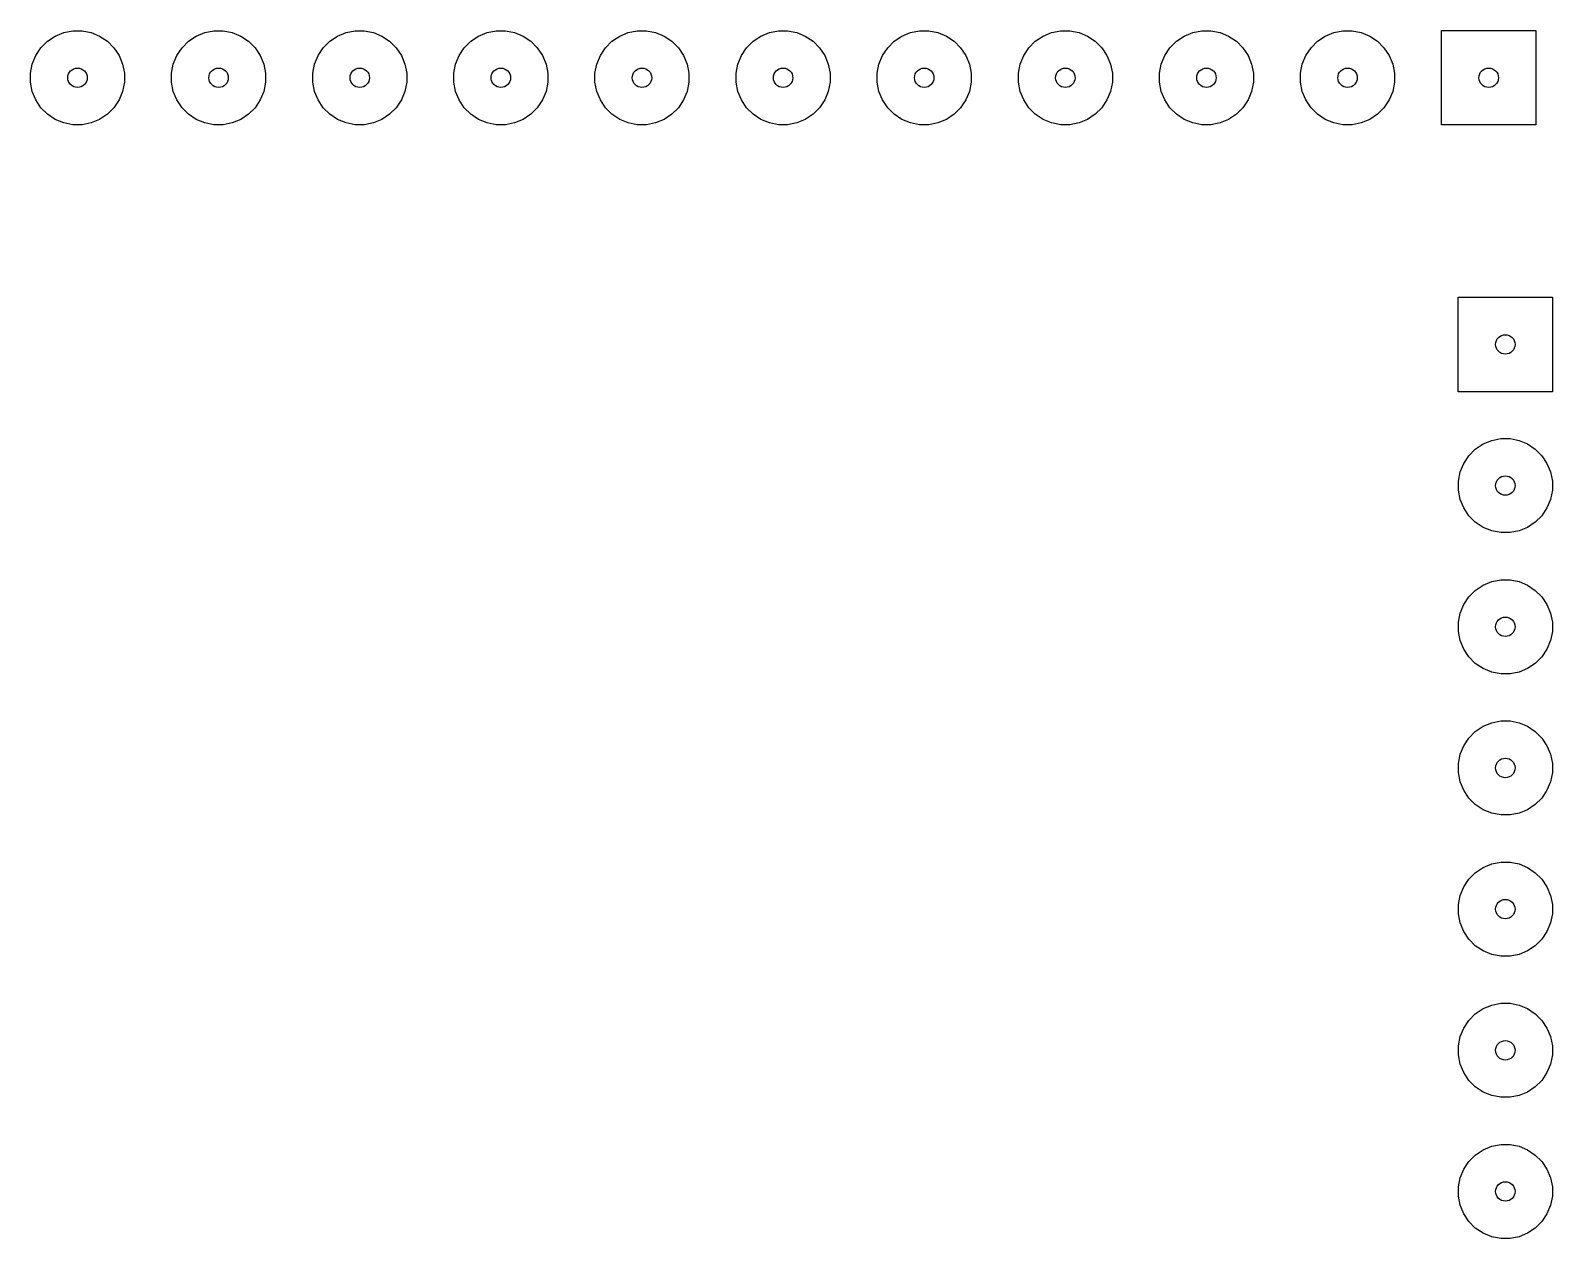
# Model space of a CAD drawing. Extents: x 2.11 to 4.4, y -4.7 to -3.04.
# Drawn here: x 3.325 to 4.404, y -3.893 to -3.037 of the extents above; entities that cross this region are included whole.
import ezdxf

# ---------------------------------------------------------------- set-up
doc = ezdxf.new("R2010")
doc.units = 0
doc.header["$MEASUREMENT"] = 0
doc.layers.add('BLACK', color=7, linetype='CONTINUOUS')

msp = doc.modelspace()

# ---------------------------------------------------------------- linework, layer by layer
at = {"layer": 'BLACK', "linetype": 'CONTINUOUS'}
for p, q in [((3.337, -3.045), (3.3425, -3.0414)), ((3.3425, -3.0414), (3.3486, -3.0388)), ((3.3486, -3.0388), (3.355, -3.0376)), ((3.355, -3.0376), (3.3615, -3.0376)), ((3.3615, -3.0376), (3.368, -3.0388)), ((3.368, -3.0388), (3.374, -3.0414)), ((3.374, -3.0414), (3.3795, -3.045)), ((3.437, -3.045), (3.4425, -3.0414)), ((3.4425, -3.0414), (3.4486, -3.0388)), ((3.4486, -3.0388), (3.455, -3.0376)), ((3.455, -3.0376), (3.4615, -3.0376)), ((3.4615, -3.0376), (3.468, -3.0388)), ((3.468, -3.0388), (3.474, -3.0414)), ((3.474, -3.0414), (3.4795, -3.045)), ((3.537, -3.045), (3.5425, -3.0414)), ((3.5425, -3.0414), (3.5486, -3.0388)), ((3.5486, -3.0388), (3.555, -3.0376)), ((3.555, -3.0376), (3.5615, -3.0376)), ((3.5615, -3.0376), (3.568, -3.0388)), ((3.568, -3.0388), (3.574, -3.0414)), ((3.574, -3.0414), (3.5795, -3.045)), ((3.637, -3.045), (3.6425, -3.0414)), ((3.6425, -3.0414), (3.6486, -3.0388)), ((3.6486, -3.0388), (3.655, -3.0376)), ((3.655, -3.0376), (3.6615, -3.0376)), ((3.6615, -3.0376), (3.668, -3.0388)), ((3.668, -3.0388), (3.674, -3.0414)), ((3.674, -3.0414), (3.6795, -3.045)), ((3.737, -3.045), (3.7425, -3.0414)), ((3.7425, -3.0414), (3.7486, -3.0388)), ((3.7486, -3.0388), (3.755, -3.0376)), ((3.755, -3.0376), (3.7615, -3.0376)), ((3.7615, -3.0376), (3.768, -3.0388)), ((3.768, -3.0388), (3.774, -3.0414)), ((3.774, -3.0414), (3.7795, -3.045)), ((3.837, -3.045), (3.8425, -3.0414)), ((3.8425, -3.0414), (3.8486, -3.0388)), ((3.8486, -3.0388), (3.855, -3.0376)), ((3.855, -3.0376), (3.8615, -3.0376)), ((3.8615, -3.0376), (3.868, -3.0388)), ((3.868, -3.0388), (3.874, -3.0414)), ((3.874, -3.0414), (3.8795, -3.045)), ((3.937, -3.045), (3.9425, -3.0414)), ((3.9425, -3.0414), (3.9486, -3.0388)), ((3.9486, -3.0388), (3.955, -3.0376)), ((3.955, -3.0376), (3.9615, -3.0376)), ((3.9615, -3.0376), (3.968, -3.0388)), ((3.968, -3.0388), (3.974, -3.0414)), ((3.974, -3.0414), (3.9795, -3.045)), ((4.037, -3.045), (4.0425, -3.0414)), ((4.0425, -3.0414), (4.0486, -3.0388)), ((4.0486, -3.0388), (4.055, -3.0376)), ((4.055, -3.0376), (4.0615, -3.0376)), ((4.0615, -3.0376), (4.068, -3.0388)), ((4.068, -3.0388), (4.074, -3.0414)), ((4.074, -3.0414), (4.0795, -3.045)), ((4.137, -3.045), (4.1425, -3.0414)), ((4.1425, -3.0414), (4.1486, -3.0388)), ((4.1486, -3.0388), (4.155, -3.0376)), ((4.155, -3.0376), (4.1615, -3.0376)), ((4.1615, -3.0376), (4.168, -3.0388)), ((4.168, -3.0388), (4.174, -3.0414)), ((4.174, -3.0414), (4.1795, -3.045)), ((4.237, -3.045), (4.2425, -3.0414)), ((4.2425, -3.0414), (4.2486, -3.0388)), ((4.2486, -3.0388), (4.255, -3.0376)), ((4.255, -3.0376), (4.2615, -3.0376)), ((4.2615, -3.0376), (4.268, -3.0388)), ((4.268, -3.0388), (4.274, -3.0414)), ((4.274, -3.0414), (4.2795, -3.045)), ((4.3248, -3.1043), (4.3248, -3.0374)), ((4.3248, -3.0374), (4.3917, -3.0374)), ((4.3917, -3.0374), (4.3917, -3.1043)), ((3.3288, -3.0551), (3.3324, -3.0496)), ((3.3324, -3.0496), (3.337, -3.045)), ((3.3795, -3.045), (3.3841, -3.0496)), ((3.3841, -3.0496), (3.3878, -3.0551)), ((3.4288, -3.0551), (3.4324, -3.0496)), ((3.4324, -3.0496), (3.437, -3.045)), ((3.4795, -3.045), (3.4841, -3.0496)), ((3.4841, -3.0496), (3.4878, -3.0551)), ((3.5288, -3.0551), (3.5324, -3.0496)), ((3.5324, -3.0496), (3.537, -3.045)), ((3.5795, -3.045), (3.5841, -3.0496)), ((3.5841, -3.0496), (3.5878, -3.0551)), ((3.6288, -3.0551), (3.6324, -3.0496)), ((3.6324, -3.0496), (3.637, -3.045)), ((3.6795, -3.045), (3.6841, -3.0496)), ((3.6841, -3.0496), (3.6878, -3.0551)), ((3.7288, -3.0551), (3.7324, -3.0496)), ((3.7324, -3.0496), (3.737, -3.045)), ((3.7795, -3.045), (3.7841, -3.0496)), ((3.7841, -3.0496), (3.7878, -3.0551)), ((3.8288, -3.0551), (3.8324, -3.0496)), ((3.8324, -3.0496), (3.837, -3.045)), ((3.8795, -3.045), (3.8841, -3.0496)), ((3.8841, -3.0496), (3.8878, -3.0551)), ((3.9288, -3.0551), (3.9324, -3.0496)), ((3.9324, -3.0496), (3.937, -3.045)), ((3.9795, -3.045), (3.9841, -3.0496)), ((3.9841, -3.0496), (3.9878, -3.0551)), ((4.0288, -3.0551), (4.0324, -3.0496)), ((4.0324, -3.0496), (4.037, -3.045)), ((4.0795, -3.045), (4.0841, -3.0496)), ((4.0841, -3.0496), (4.0878, -3.0551)), ((4.1288, -3.0551), (4.1324, -3.0496)), ((4.1324, -3.0496), (4.137, -3.045)), ((4.1795, -3.045), (4.1841, -3.0496)), ((4.1841, -3.0496), (4.1878, -3.0551)), ((4.2288, -3.0551), (4.2324, -3.0496)), ((4.2324, -3.0496), (4.237, -3.045)), ((4.2795, -3.045), (4.2841, -3.0496)), ((4.2841, -3.0496), (4.2878, -3.0551)), ((3.325, -3.0676), (3.3262, -3.0612)), ((3.3262, -3.0612), (3.3288, -3.0551)), ((3.3878, -3.0551), (3.3903, -3.0612)), ((3.3903, -3.0612), (3.3916, -3.0676)), ((3.425, -3.0676), (3.4262, -3.0612)), ((3.4262, -3.0612), (3.4288, -3.0551)), ((3.4878, -3.0551), (3.4903, -3.0612)), ((3.4903, -3.0612), (3.4916, -3.0676)), ((3.525, -3.0676), (3.5262, -3.0612)), ((3.5262, -3.0612), (3.5288, -3.0551)), ((3.5878, -3.0551), (3.5903, -3.0612)), ((3.5903, -3.0612), (3.5916, -3.0676)), ((3.625, -3.0676), (3.6262, -3.0612)), ((3.6262, -3.0612), (3.6288, -3.0551)), ((3.6878, -3.0551), (3.6903, -3.0612)), ((3.6903, -3.0612), (3.6916, -3.0676)), ((3.725, -3.0676), (3.7262, -3.0612)), ((3.7262, -3.0612), (3.7288, -3.0551)), ((3.7878, -3.0551), (3.7903, -3.0612)), ((3.7903, -3.0612), (3.7916, -3.0676)), ((3.825, -3.0676), (3.8262, -3.0612)), ((3.8262, -3.0612), (3.8288, -3.0551)), ((3.8878, -3.0551), (3.8903, -3.0612)), ((3.8903, -3.0612), (3.8916, -3.0676)), ((3.925, -3.0676), (3.9262, -3.0612)), ((3.9262, -3.0612), (3.9288, -3.0551)), ((3.9878, -3.0551), (3.9903, -3.0612)), ((3.9903, -3.0612), (3.9916, -3.0676)), ((4.025, -3.0676), (4.0262, -3.0612)), ((4.0262, -3.0612), (4.0288, -3.0551)), ((4.0878, -3.0551), (4.0903, -3.0612)), ((4.0903, -3.0612), (4.0916, -3.0676)), ((4.125, -3.0676), (4.1262, -3.0612)), ((4.1262, -3.0612), (4.1288, -3.0551)), ((4.1878, -3.0551), (4.1903, -3.0612)), ((4.1903, -3.0612), (4.1916, -3.0676)), ((4.225, -3.0676), (4.2262, -3.0612)), ((4.2262, -3.0612), (4.2288, -3.0551)), ((4.2878, -3.0551), (4.2903, -3.0612)), ((4.2903, -3.0612), (4.2916, -3.0676)), ((3.325, -3.0741), (3.325, -3.0676)), ((3.3916, -3.0676), (3.3916, -3.0741)), ((3.425, -3.0741), (3.425, -3.0676)), ((3.4916, -3.0676), (3.4916, -3.0741)), ((3.525, -3.0741), (3.525, -3.0676)), ((3.5916, -3.0676), (3.5916, -3.0741)), ((3.625, -3.0741), (3.625, -3.0676)), ((3.6916, -3.0676), (3.6916, -3.0741)), ((3.725, -3.0741), (3.725, -3.0676)), ((3.7916, -3.0676), (3.7916, -3.0741)), ((3.825, -3.0741), (3.825, -3.0676)), ((3.8916, -3.0676), (3.8916, -3.0741)), ((3.925, -3.0741), (3.925, -3.0676)), ((3.9916, -3.0676), (3.9916, -3.0741)), ((4.025, -3.0741), (4.025, -3.0676)), ((4.0916, -3.0676), (4.0916, -3.0741)), ((4.125, -3.0741), (4.125, -3.0676)), ((4.1916, -3.0676), (4.1916, -3.0741)), ((4.225, -3.0741), (4.225, -3.0676)), ((4.2916, -3.0676), (4.2916, -3.0741)), ((3.3262, -3.0806), (3.325, -3.0741)), ((3.3288, -3.0866), (3.3262, -3.0806)), ((3.3903, -3.0806), (3.3878, -3.0866)), ((3.3916, -3.0741), (3.3903, -3.0806)), ((3.4262, -3.0806), (3.425, -3.0741)), ((3.4288, -3.0866), (3.4262, -3.0806)), ((3.4903, -3.0806), (3.4878, -3.0866)), ((3.4916, -3.0741), (3.4903, -3.0806)), ((3.5262, -3.0806), (3.525, -3.0741)), ((3.5288, -3.0866), (3.5262, -3.0806)), ((3.5903, -3.0806), (3.5878, -3.0866)), ((3.5916, -3.0741), (3.5903, -3.0806)), ((3.6262, -3.0806), (3.625, -3.0741)), ((3.6288, -3.0866), (3.6262, -3.0806)), ((3.6903, -3.0806), (3.6878, -3.0866)), ((3.6916, -3.0741), (3.6903, -3.0806)), ((3.7262, -3.0806), (3.725, -3.0741)), ((3.7288, -3.0866), (3.7262, -3.0806)), ((3.7903, -3.0806), (3.7878, -3.0866)), ((3.7916, -3.0741), (3.7903, -3.0806)), ((3.8262, -3.0806), (3.825, -3.0741)), ((3.8288, -3.0866), (3.8262, -3.0806)), ((3.8903, -3.0806), (3.8878, -3.0866)), ((3.8916, -3.0741), (3.8903, -3.0806)), ((3.9262, -3.0806), (3.925, -3.0741)), ((3.9288, -3.0866), (3.9262, -3.0806)), ((3.9903, -3.0806), (3.9878, -3.0866)), ((3.9916, -3.0741), (3.9903, -3.0806)), ((4.0262, -3.0806), (4.025, -3.0741)), ((4.0288, -3.0866), (4.0262, -3.0806)), ((4.0903, -3.0806), (4.0878, -3.0866)), ((4.0916, -3.0741), (4.0903, -3.0806)), ((4.1262, -3.0806), (4.125, -3.0741)), ((4.1288, -3.0866), (4.1262, -3.0806)), ((4.1903, -3.0806), (4.1878, -3.0866)), ((4.1916, -3.0741), (4.1903, -3.0806)), ((4.2262, -3.0806), (4.225, -3.0741)), ((4.2288, -3.0866), (4.2262, -3.0806)), ((4.2903, -3.0806), (4.2878, -3.0866)), ((4.2916, -3.0741), (4.2903, -3.0806)), ((3.3324, -3.0921), (3.3288, -3.0866)), ((3.337, -3.0967), (3.3324, -3.0921)), ((3.3841, -3.0921), (3.3795, -3.0967)), ((3.3878, -3.0866), (3.3841, -3.0921)), ((3.4324, -3.0921), (3.4288, -3.0866)), ((3.437, -3.0967), (3.4324, -3.0921)), ((3.4841, -3.0921), (3.4795, -3.0967)), ((3.4878, -3.0866), (3.4841, -3.0921)), ((3.5324, -3.0921), (3.5288, -3.0866)), ((3.537, -3.0967), (3.5324, -3.0921)), ((3.5841, -3.0921), (3.5795, -3.0967)), ((3.5878, -3.0866), (3.5841, -3.0921)), ((3.6324, -3.0921), (3.6288, -3.0866)), ((3.637, -3.0967), (3.6324, -3.0921)), ((3.6841, -3.0921), (3.6795, -3.0967)), ((3.6878, -3.0866), (3.6841, -3.0921)), ((3.7324, -3.0921), (3.7288, -3.0866)), ((3.737, -3.0967), (3.7324, -3.0921)), ((3.7841, -3.0921), (3.7795, -3.0967)), ((3.7878, -3.0866), (3.7841, -3.0921)), ((3.8324, -3.0921), (3.8288, -3.0866)), ((3.837, -3.0967), (3.8324, -3.0921)), ((3.8841, -3.0921), (3.8795, -3.0967)), ((3.8878, -3.0866), (3.8841, -3.0921)), ((3.9324, -3.0921), (3.9288, -3.0866)), ((3.937, -3.0967), (3.9324, -3.0921)), ((3.9841, -3.0921), (3.9795, -3.0967)), ((3.9878, -3.0866), (3.9841, -3.0921)), ((4.0324, -3.0921), (4.0288, -3.0866)), ((4.037, -3.0967), (4.0324, -3.0921)), ((4.0841, -3.0921), (4.0795, -3.0967)), ((4.0878, -3.0866), (4.0841, -3.0921)), ((4.1324, -3.0921), (4.1288, -3.0866)), ((4.137, -3.0967), (4.1324, -3.0921)), ((4.1841, -3.0921), (4.1795, -3.0967)), ((4.1878, -3.0866), (4.1841, -3.0921)), ((4.2324, -3.0921), (4.2288, -3.0866)), ((4.237, -3.0967), (4.2324, -3.0921)), ((4.2841, -3.0921), (4.2795, -3.0967)), ((4.2878, -3.0866), (4.2841, -3.0921)), ((3.3425, -3.1004), (3.337, -3.0967)), ((3.3486, -3.1029), (3.3425, -3.1004)), ((3.355, -3.1042), (3.3486, -3.1029)), ((3.3615, -3.1042), (3.355, -3.1042)), ((3.368, -3.1029), (3.3615, -3.1042)), ((3.374, -3.1004), (3.368, -3.1029)), ((3.3795, -3.0967), (3.374, -3.1004)), ((3.4425, -3.1004), (3.437, -3.0967)), ((3.4486, -3.1029), (3.4425, -3.1004)), ((3.455, -3.1042), (3.4486, -3.1029)), ((3.4615, -3.1042), (3.455, -3.1042)), ((3.468, -3.1029), (3.4615, -3.1042)), ((3.474, -3.1004), (3.468, -3.1029)), ((3.4795, -3.0967), (3.474, -3.1004)), ((3.5425, -3.1004), (3.537, -3.0967)), ((3.5486, -3.1029), (3.5425, -3.1004)), ((3.555, -3.1042), (3.5486, -3.1029)), ((3.5615, -3.1042), (3.555, -3.1042)), ((3.568, -3.1029), (3.5615, -3.1042)), ((3.574, -3.1004), (3.568, -3.1029)), ((3.5795, -3.0967), (3.574, -3.1004)), ((3.6425, -3.1004), (3.637, -3.0967)), ((3.6486, -3.1029), (3.6425, -3.1004)), ((3.655, -3.1042), (3.6486, -3.1029)), ((3.6615, -3.1042), (3.655, -3.1042)), ((3.668, -3.1029), (3.6615, -3.1042)), ((3.674, -3.1004), (3.668, -3.1029)), ((3.6795, -3.0967), (3.674, -3.1004)), ((3.7425, -3.1004), (3.737, -3.0967)), ((3.7486, -3.1029), (3.7425, -3.1004)), ((3.755, -3.1042), (3.7486, -3.1029)), ((3.7615, -3.1042), (3.755, -3.1042)), ((3.768, -3.1029), (3.7615, -3.1042)), ((3.774, -3.1004), (3.768, -3.1029)), ((3.7795, -3.0967), (3.774, -3.1004)), ((3.8425, -3.1004), (3.837, -3.0967)), ((3.8486, -3.1029), (3.8425, -3.1004)), ((3.855, -3.1042), (3.8486, -3.1029)), ((3.8615, -3.1042), (3.855, -3.1042)), ((3.868, -3.1029), (3.8615, -3.1042)), ((3.874, -3.1004), (3.868, -3.1029)), ((3.8795, -3.0967), (3.874, -3.1004)), ((3.9425, -3.1004), (3.937, -3.0967)), ((3.9486, -3.1029), (3.9425, -3.1004)), ((3.955, -3.1042), (3.9486, -3.1029)), ((3.9615, -3.1042), (3.955, -3.1042)), ((3.968, -3.1029), (3.9615, -3.1042)), ((3.974, -3.1004), (3.968, -3.1029)), ((3.9795, -3.0967), (3.974, -3.1004)), ((4.0425, -3.1004), (4.037, -3.0967)), ((4.0486, -3.1029), (4.0425, -3.1004)), ((4.055, -3.1042), (4.0486, -3.1029)), ((4.0615, -3.1042), (4.055, -3.1042)), ((4.068, -3.1029), (4.0615, -3.1042)), ((4.074, -3.1004), (4.068, -3.1029)), ((4.0795, -3.0967), (4.074, -3.1004)), ((4.1425, -3.1004), (4.137, -3.0967)), ((4.1486, -3.1029), (4.1425, -3.1004)), ((4.155, -3.1042), (4.1486, -3.1029)), ((4.1615, -3.1042), (4.155, -3.1042)), ((4.168, -3.1029), (4.1615, -3.1042)), ((4.174, -3.1004), (4.168, -3.1029)), ((4.1795, -3.0967), (4.174, -3.1004)), ((4.2425, -3.1004), (4.237, -3.0967)), ((4.2486, -3.1029), (4.2425, -3.1004)), ((4.255, -3.1042), (4.2486, -3.1029)), ((4.2615, -3.1042), (4.255, -3.1042)), ((4.268, -3.1029), (4.2615, -3.1042)), ((4.274, -3.1004), (4.268, -3.1029)), ((4.2795, -3.0967), (4.274, -3.1004)), ((4.3917, -3.1043), (4.3248, -3.1043)), ((4.3366, -3.2933), (4.3366, -3.2264)), ((4.3366, -3.2264), (4.4035, -3.2264)), ((4.4035, -3.2264), (4.4035, -3.2933)), ((4.4035, -3.2933), (4.3366, -3.2933)), ((4.3488, -3.334), (4.3543, -3.3303)), ((4.3543, -3.3303), (4.3604, -3.3278)), ((4.3604, -3.3278), (4.3668, -3.3265)), ((4.3668, -3.3265), (4.3734, -3.3265)), ((4.3734, -3.3265), (4.3798, -3.3278)), ((4.3798, -3.3278), (4.3859, -3.3303)), ((4.3859, -3.3303), (4.3913, -3.334)), ((4.3406, -3.3441), (4.3442, -3.3386)), ((4.3442, -3.3386), (4.3488, -3.334)), ((4.3913, -3.334), (4.3959, -3.3386)), ((4.3959, -3.3386), (4.3996, -3.3441)), ((4.3368, -3.3566), (4.3381, -3.3501)), ((4.3381, -3.3501), (4.3406, -3.3441)), ((4.3996, -3.3441), (4.4021, -3.3501)), ((4.4021, -3.3501), (4.4034, -3.3566)), ((4.3368, -3.3631), (4.3368, -3.3566)), ((4.3381, -3.3696), (4.3368, -3.3631)), ((4.4034, -3.3631), (4.4021, -3.3696)), ((4.4034, -3.3566), (4.4034, -3.3631)), ((4.3406, -3.3756), (4.3381, -3.3696)), ((4.3442, -3.3811), (4.3406, -3.3756)), ((4.3996, -3.3756), (4.3959, -3.3811)), ((4.4021, -3.3696), (4.3996, -3.3756)), ((4.3488, -3.3857), (4.3442, -3.3811)), ((4.3543, -3.3894), (4.3488, -3.3857)), ((4.3913, -3.3857), (4.3859, -3.3894)), ((4.3959, -3.3811), (4.3913, -3.3857)), ((4.3604, -3.3919), (4.3543, -3.3894)), ((4.3668, -3.3931), (4.3604, -3.3919)), ((4.3734, -3.3931), (4.3668, -3.3931)), ((4.3798, -3.3919), (4.3734, -3.3931)), ((4.3859, -3.3894), (4.3798, -3.3919)), ((4.3543, -3.4303), (4.3604, -3.4278)), ((4.3604, -3.4278), (4.3668, -3.4265)), ((4.3668, -3.4265), (4.3734, -3.4265)), ((4.3734, -3.4265), (4.3798, -3.4278)), ((4.3798, -3.4278), (4.3859, -3.4303)), ((4.3406, -3.4441), (4.3442, -3.4386)), ((4.3442, -3.4386), (4.3488, -3.434)), ((4.3488, -3.434), (4.3543, -3.4303)), ((4.3859, -3.4303), (4.3913, -3.434)), ((4.3913, -3.434), (4.3959, -3.4386)), ((4.3959, -3.4386), (4.3996, -3.4441)), ((4.3368, -3.4566), (4.3381, -3.4501)), ((4.3381, -3.4501), (4.3406, -3.4441)), ((4.3996, -3.4441), (4.4021, -3.4501)), ((4.4021, -3.4501), (4.4034, -3.4566)), ((4.3368, -3.4631), (4.3368, -3.4566)), ((4.4034, -3.4566), (4.4034, -3.4631)), ((4.3381, -3.4696), (4.3368, -3.4631)), ((4.3406, -3.4756), (4.3381, -3.4696)), ((4.4021, -3.4696), (4.3996, -3.4756)), ((4.4034, -3.4631), (4.4021, -3.4696)), ((4.3442, -3.4811), (4.3406, -3.4756)), ((4.3488, -3.4857), (4.3442, -3.4811)), ((4.3959, -3.4811), (4.3913, -3.4857)), ((4.3996, -3.4756), (4.3959, -3.4811)), ((4.3543, -3.4894), (4.3488, -3.4857)), ((4.3604, -3.4919), (4.3543, -3.4894)), ((4.3668, -3.4931), (4.3604, -3.4919)), ((4.3734, -3.4931), (4.3668, -3.4931)), ((4.3798, -3.4919), (4.3734, -3.4931)), ((4.3859, -3.4894), (4.3798, -3.4919)), ((4.3913, -3.4857), (4.3859, -3.4894)), ((4.3604, -3.5278), (4.3668, -3.5265)), ((4.3668, -3.5265), (4.3734, -3.5265)), ((4.3734, -3.5265), (4.3798, -3.5278)), ((4.3442, -3.5386), (4.3488, -3.534)), ((4.3488, -3.534), (4.3543, -3.5303)), ((4.3543, -3.5303), (4.3604, -3.5278)), ((4.3798, -3.5278), (4.3859, -3.5303)), ((4.3859, -3.5303), (4.3913, -3.534)), ((4.3913, -3.534), (4.3959, -3.5386)), ((4.3381, -3.5501), (4.3406, -3.5441)), ((4.3406, -3.5441), (4.3442, -3.5386)), ((4.3959, -3.5386), (4.3996, -3.5441)), ((4.3996, -3.5441), (4.4021, -3.5501)), ((4.3368, -3.5566), (4.3381, -3.5501)), ((4.3368, -3.5631), (4.3368, -3.5566)), ((4.4021, -3.5501), (4.4034, -3.5566)), ((4.4034, -3.5566), (4.4034, -3.5631)), ((4.3381, -3.5696), (4.3368, -3.5631)), ((4.3406, -3.5756), (4.3381, -3.5696)), ((4.4021, -3.5696), (4.3996, -3.5756)), ((4.4034, -3.5631), (4.4021, -3.5696)), ((4.3442, -3.5811), (4.3406, -3.5756)), ((4.3996, -3.5756), (4.3959, -3.5811)), ((4.3488, -3.5857), (4.3442, -3.5811)), ((4.3543, -3.5894), (4.3488, -3.5857)), ((4.3604, -3.5919), (4.3543, -3.5894)), ((4.3859, -3.5894), (4.3798, -3.5919)), ((4.3913, -3.5857), (4.3859, -3.5894)), ((4.3959, -3.5811), (4.3913, -3.5857)), ((4.3668, -3.5931), (4.3604, -3.5919)), ((4.3734, -3.5931), (4.3668, -3.5931)), ((4.3798, -3.5919), (4.3734, -3.5931)), ((4.3442, -3.6386), (4.3488, -3.634)), ((4.3488, -3.634), (4.3543, -3.6303)), ((4.3543, -3.6303), (4.3604, -3.6278)), ((4.3604, -3.6278), (4.3668, -3.6265)), ((4.3668, -3.6265), (4.3734, -3.6265)), ((4.3734, -3.6265), (4.3798, -3.6278)), ((4.3798, -3.6278), (4.3859, -3.6303)), ((4.3859, -3.6303), (4.3913, -3.634)), ((4.3913, -3.634), (4.3959, -3.6386)), ((4.3381, -3.6501), (4.3406, -3.6441)), ((4.3406, -3.6441), (4.3442, -3.6386)), ((4.3959, -3.6386), (4.3996, -3.6441)), ((4.3996, -3.6441), (4.4021, -3.6501)), ((4.3368, -3.6566), (4.3381, -3.6501)), ((4.4021, -3.6501), (4.4034, -3.6566)), ((4.3368, -3.6631), (4.3368, -3.6566)), ((4.3381, -3.6696), (4.3368, -3.6631)), ((4.4034, -3.6631), (4.4021, -3.6696)), ((4.4034, -3.6566), (4.4034, -3.6631)), ((4.3406, -3.6756), (4.3381, -3.6696)), ((4.3442, -3.6811), (4.3406, -3.6756)), ((4.3996, -3.6756), (4.3959, -3.6811)), ((4.4021, -3.6696), (4.3996, -3.6756)), ((4.3488, -3.6857), (4.3442, -3.6811)), ((4.3543, -3.6894), (4.3488, -3.6857)), ((4.3913, -3.6857), (4.3859, -3.6894)), ((4.3959, -3.6811), (4.3913, -3.6857)), ((4.3604, -3.6919), (4.3543, -3.6894)), ((4.3668, -3.6931), (4.3604, -3.6919)), ((4.3734, -3.6931), (4.3668, -3.6931)), ((4.3798, -3.6919), (4.3734, -3.6931)), ((4.3859, -3.6894), (4.3798, -3.6919)), ((4.3488, -3.734), (4.3543, -3.7303)), ((4.3543, -3.7303), (4.3604, -3.7278)), ((4.3604, -3.7278), (4.3668, -3.7265)), ((4.3668, -3.7265), (4.3734, -3.7265)), ((4.3734, -3.7265), (4.3798, -3.7278)), ((4.3798, -3.7278), (4.3859, -3.7303)), ((4.3859, -3.7303), (4.3913, -3.734)), ((4.3406, -3.7441), (4.3442, -3.7386)), ((4.3442, -3.7386), (4.3488, -3.734)), ((4.3913, -3.734), (4.3959, -3.7386)), ((4.3959, -3.7386), (4.3996, -3.7441)), ((4.3368, -3.7566), (4.3381, -3.7501)), ((4.3381, -3.7501), (4.3406, -3.7441)), ((4.3996, -3.7441), (4.4021, -3.7501)), ((4.4021, -3.7501), (4.4034, -3.7566)), ((4.3368, -3.7631), (4.3368, -3.7566)), ((4.3381, -3.7696), (4.3368, -3.7631)), ((4.4034, -3.7631), (4.4021, -3.7696)), ((4.4034, -3.7566), (4.4034, -3.7631)), ((4.3406, -3.7756), (4.3381, -3.7696)), ((4.4021, -3.7696), (4.3996, -3.7756)), ((4.3442, -3.7811), (4.3406, -3.7756)), ((4.3488, -3.7857), (4.3442, -3.7811)), ((4.3543, -3.7894), (4.3488, -3.7857)), ((4.3913, -3.7857), (4.3859, -3.7894)), ((4.3959, -3.7811), (4.3913, -3.7857)), ((4.3996, -3.7756), (4.3959, -3.7811)), ((4.3604, -3.7919), (4.3543, -3.7894)), ((4.3668, -3.7931), (4.3604, -3.7919)), ((4.3734, -3.7931), (4.3668, -3.7931)), ((4.3798, -3.7919), (4.3734, -3.7931)), ((4.3859, -3.7894), (4.3798, -3.7919)), ((4.3543, -3.8303), (4.3604, -3.8278)), ((4.3604, -3.8278), (4.3668, -3.8265)), ((4.3668, -3.8265), (4.3734, -3.8265)), ((4.3734, -3.8265), (4.3798, -3.8278)), ((4.3798, -3.8278), (4.3859, -3.8303)), ((4.3406, -3.8441), (4.3442, -3.8386)), ((4.3442, -3.8386), (4.3488, -3.834)), ((4.3488, -3.834), (4.3543, -3.8303)), ((4.3859, -3.8303), (4.3913, -3.834)), ((4.3913, -3.834), (4.3959, -3.8386)), ((4.3959, -3.8386), (4.3996, -3.8441)), ((4.3368, -3.8566), (4.3381, -3.8501)), ((4.3381, -3.8501), (4.3406, -3.8441)), ((4.3996, -3.8441), (4.4021, -3.8501)), ((4.4021, -3.8501), (4.4034, -3.8566)), ((4.3368, -3.8631), (4.3368, -3.8566)), ((4.4034, -3.8566), (4.4034, -3.8631)), ((4.3381, -3.8696), (4.3368, -3.8631)), ((4.3406, -3.8756), (4.3381, -3.8696)), ((4.4021, -3.8696), (4.3996, -3.8756)), ((4.4034, -3.8631), (4.4021, -3.8696)), ((4.3442, -3.8811), (4.3406, -3.8756)), ((4.3488, -3.8857), (4.3442, -3.8811)), ((4.3959, -3.8811), (4.3913, -3.8857)), ((4.3996, -3.8756), (4.3959, -3.8811)), ((4.3543, -3.8894), (4.3488, -3.8857)), ((4.3604, -3.8919), (4.3543, -3.8894)), ((4.3668, -3.8931), (4.3604, -3.8919)), ((4.3734, -3.8931), (4.3668, -3.8931)), ((4.3798, -3.8919), (4.3734, -3.8931)), ((4.3859, -3.8894), (4.3798, -3.8919)), ((4.3913, -3.8857), (4.3859, -3.8894))]:
    msp.add_line(p, q, dxfattribs=at)
at = {"layer": 'BLACK'}
for centre in [(3.3583, -3.0709), (3.4583, -3.0709), (3.5583, -3.0709), (3.6583, -3.0709), (3.7583, -3.0709), (3.8583, -3.0709), (3.9583, -3.0709), (4.0583, -3.0709), (4.1583, -3.0709), (4.2583, -3.0709), (4.3583, -3.0709), (4.3701, -3.2598), (4.3701, -3.3598), (4.3701, -3.4598), (4.3701, -3.5598), (4.3701, -3.6598), (4.3701, -3.7598), (4.3701, -3.8598)]:
    msp.add_circle(centre, 0.00689, dxfattribs=at)
at = {"layer": 'WHITE'}
for centre in [(3.3583, -3.0709), (3.4583, -3.0709), (3.5583, -3.0709), (3.6583, -3.0709), (3.7583, -3.0709), (3.8583, -3.0709), (3.9583, -3.0709), (4.0583, -3.0709), (4.1583, -3.0709), (4.2583, -3.0709), (4.3583, -3.0709), (4.3701, -3.2598), (4.3701, -3.3598), (4.3701, -3.4598), (4.3701, -3.5598), (4.3701, -3.6598), (4.3701, -3.7598), (4.3701, -3.8598)]:
    msp.add_circle(centre, 0.00689, dxfattribs=at)

doc.saveas('drawing.dxf')
